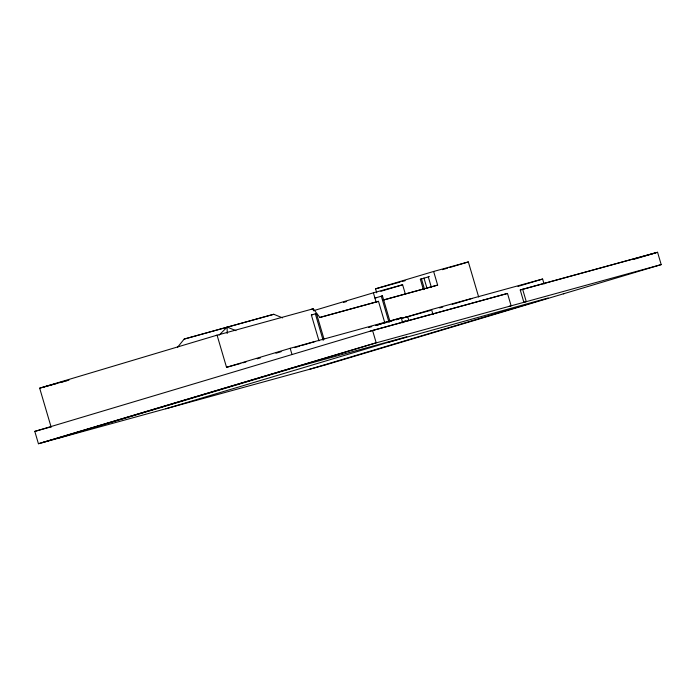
<?xml version="1.0" encoding="UTF-8"?>
<svg xmlns="http://www.w3.org/2000/svg" width="696" height="696" viewBox="0 0 696 696"><rect width="100%" height="100%" fill="white"/><g stroke="black" fill="none" stroke-linecap="round" stroke-linejoin="round"><path stroke-width="1.04" d="M177.489 347.348L184.179 339.074L273.772 314.279L282.593 317.881M219.136 335.107L227.157 327.068L235.979 330.67M51.078 426.926L39.672 388.168L217.065 335.159L226.531 367.314L240.86 363.382M376.745 292.851L375.553 288.814L433.625 271.457L468.347 261.931L478.674 297.018M442.421 269.674L447.606 268.125M449.686 267.508L468.347 261.931M310.834 309.494L313.217 308.78L319.856 317.428L378.493 301.342L384.731 322.544M313.278 310.764L373.387 292.807L402.627 284.786L405.35 294.034M423.403 289.64L420.349 279.261L429.441 276.573M343.537 302.438L346.643 301.507M380.86 291.285L402.627 284.786M318.968 340.831L311.364 315.001L316.48 313.496L324.005 339.065M389.847 321.047L382.443 295.878L374.944 298.088L376.075 297.784M319.56 317.567L378.493 301.342M433.625 271.457L437.645 285.116L383.487 300.028M226.531 367.314L290.171 348.296L401.253 317.82L402.723 322.805M257.276 358.805L260.391 357.875M275.964 353.22L281.158 351.663M294.652 347.635L299.845 346.086M301.925 345.46L315.418 341.431M368.663 327.529L371.777 326.598M375.927 325.363L401.253 317.82M405.29 317.359L431.537 309.511L542.619 279.035L544.089 284.02M452.209 304.378L471.923 298.488M517.989 286.395L542.619 279.035M324.684 365.13L38.428 443.726L34.8 431.389L372.569 330.47L507.497 293.451L511.125 305.779L508.741 306.492M403.297 321.709L405.681 320.995L401.679 322.1M507.497 293.451L370.176 331.183M522.635 289.292L526.272 301.629L523.879 302.342L520.251 290.006L522.635 289.292L657.572 252.274L661.2 264.611L323.431 365.53M634.274 259.208L639.563 257.65M641.564 257.033L657.572 252.274M38.428 443.726L376.197 342.797L372.569 330.47M41.951 442.7L374.944 343.206L661.2 264.611M57.089 438.55L295.748 367.236L406.829 336.76L165.787 408.787M309.546 369.289L548.196 297.975L387.733 342.467M273.772 314.279L184.179 339.074M375.553 288.814L400.07 282.089M402.105 281.523L405.168 280.688M420.349 279.261L421.48 278.948L424.534 289.327M215.821 335.559L313.217 308.78M43.195 387.141L66.163 380.842M39.672 388.168L56.393 383.574M60.569 382.435L63.71 381.573M65.798 380.999L68.93 380.138M316.48 313.496L315.34 313.809L323.17 340.396M311.364 315.001L312.504 314.688M382.443 295.878L381.304 296.191L389.012 322.37M382.739 300.176L437.645 285.116M378.433 324.667L381.565 323.805M383.653 323.231L386.785 322.37M388.873 321.796L392.013 320.943M396.189 319.795L399.321 318.933M401.409 318.359L407.673 316.645L408.856 320.656M376.049 325.38L379.181 324.519M401.113 318.498L430.267 310.503M439.637 307.928L442.76 307.075M242.887 362.825L245.932 361.99M520.251 290.006L655.18 252.987M34.8 431.389L51.443 426.77M563.334 293.816L564.473 293.512M428.301 276.886L431.355 287.265M423.942 277.974L426.944 288.161M431.537 309.511L433.008 314.496M373.387 292.807L376.11 302.055M290.171 348.296L291.928 354.281M227.157 327.068L227.183 333.488"/></g></svg>
